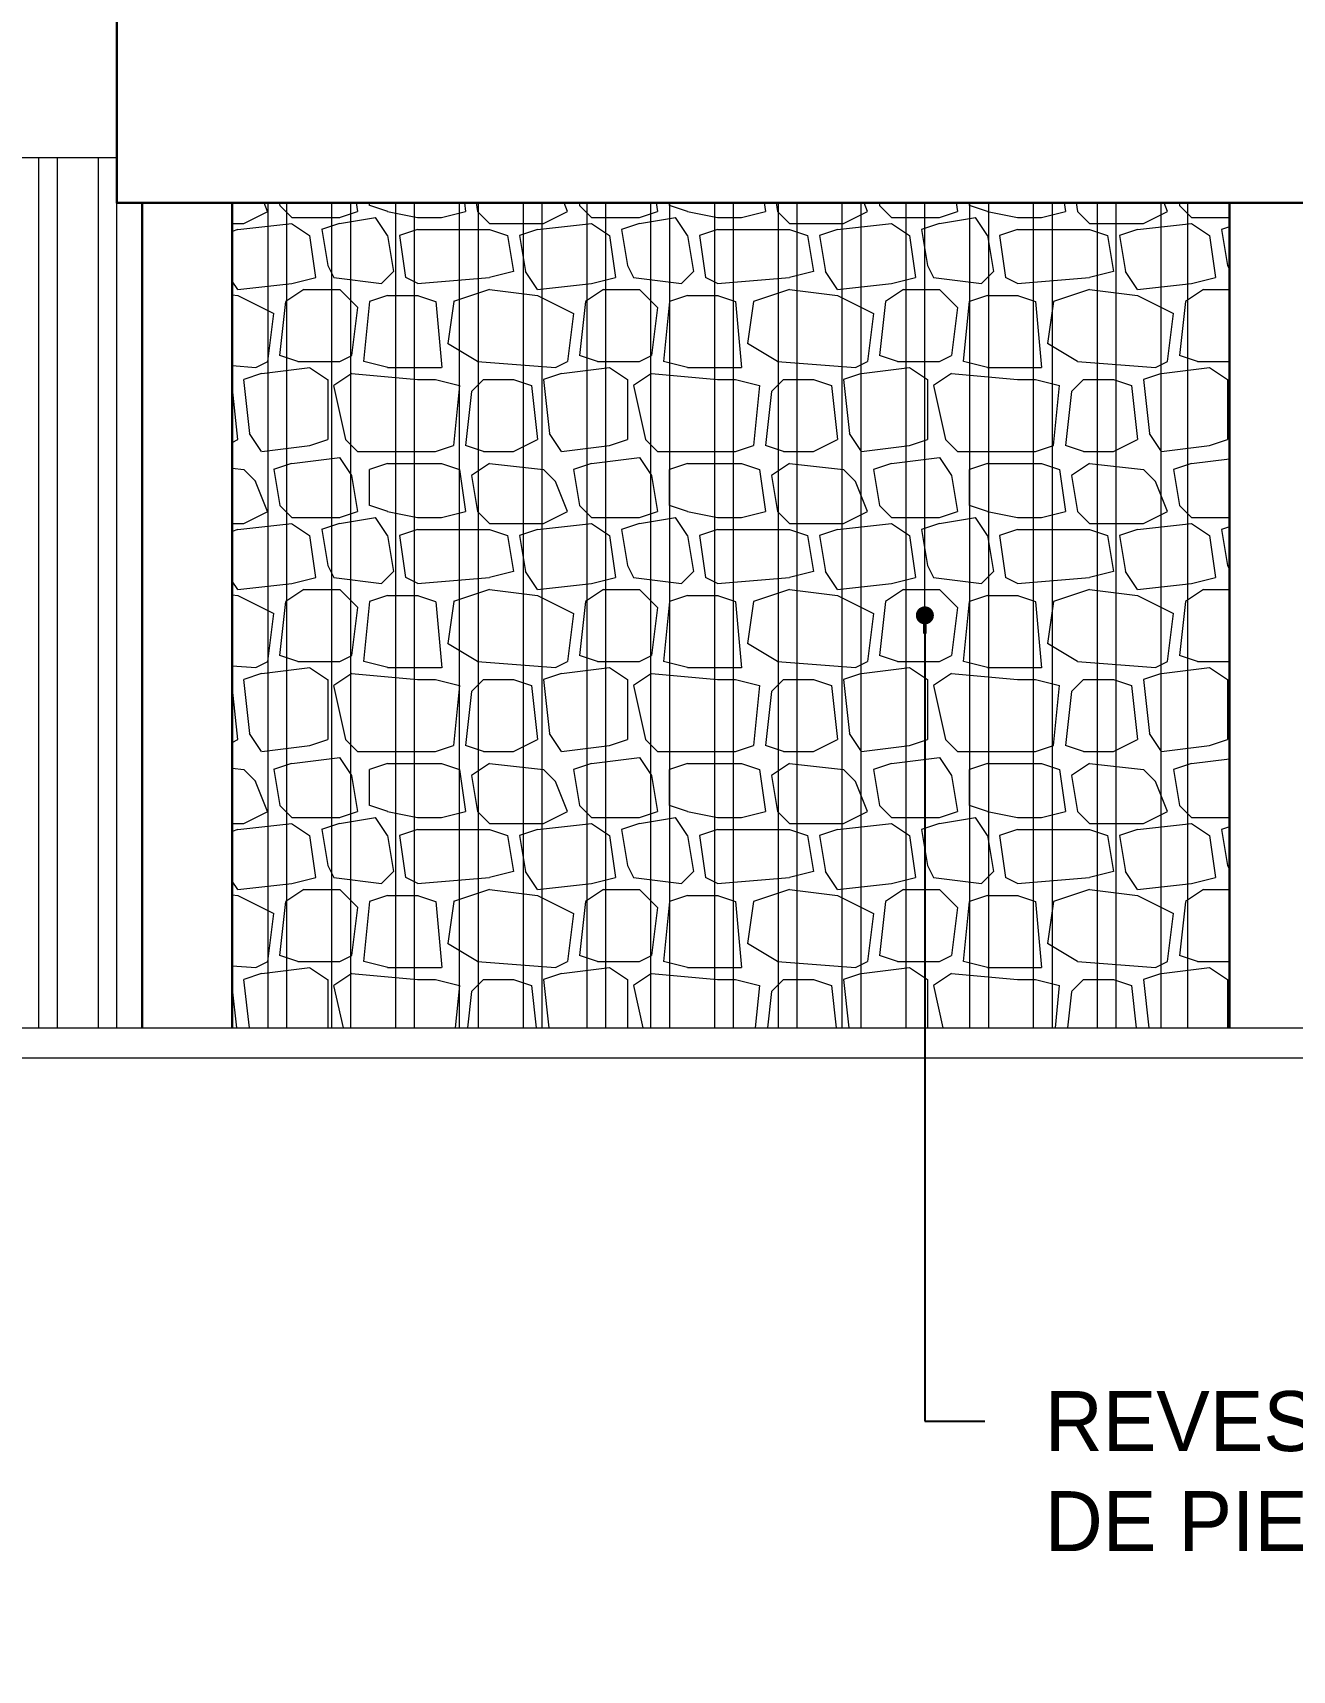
# Model space of a CAD drawing. Extents: x 233 to 569, y -241 to -74.
# Drawn here: x 371.23 to 375.43, y -146.55 to -141.09 of the extents above; entities that cross this region are included whole.
import ezdxf
from ezdxf import colors
from ezdxf.entities.mleader import LeaderData, LeaderLine
from ezdxf.math import Vec2, Vec3

# ---------------------------------------------------------------- set-up
doc = ezdxf.new("R2010")
doc.units = 0
doc.header["$MEASUREMENT"] = 0
doc.layers.get('0').update_dxf_attribs({"linetype": 'CONTINUOUS', "lineweight": 50})
doc.layers.add('GRAFISMOS', color=8, linetype='CONTINUOUS', lineweight=13)
doc.styles.add('DIN', font='bahnschrift.ttf')

# ---------------------------------------------------------------- blocks, each defined once
blk = doc.blocks.new('_DOT')
at = {"color": 0, "linetype": 'ByBlock'}
blk.add_line((-0.5, 0), (-1, 0), dxfattribs=at)
at = {"color": 0, "linetype": 'ByBlock', "const_width": 0.5}
blk.add_lwpolyline([(-0.25, 0, 1), (0.25, 0, 1)], format="xyb", close=True, dxfattribs=at)

msp = doc.modelspace()

# ---------------------------------------------------------------- hatches: boundary and pattern name
at = {"layer": 'GRAFISMOS', "linetype": 'Continuous', "lineweight": 15}
h = msp.add_hatch(dxfattribs=at)
h.set_pattern_fill('HATCH-STONE-03', color=256, scale=0.02, angle=-180, pattern_type=2)
h.set_pattern_definition([(0, (-0.4875, -827.4883), (0, 1), [0.06, -0.94]), (0, (-0.4875, -826.5283), (0, 1), [0.08, -0.92]), (0, (-0.4875, -826.7083), (0, 1), [0.08, -0.92]), (0, (-0.4875, -826.7483), (0, 1), [0.24, -0.76]), (4.76364, (-0.4875, -826.9283), (4e-09, 1), [0.240832, -11.800763]), (4.76364, (0.5125, -826.9283), (4e-09, 1), [0.240832, -11.800763]), (4.76364, (1.5125, -826.9283), (4e-09, 1), [0.240832, -11.800763]), (4.76364, (2.5125, -826.9283), (4e-09, 1), [0.240832, -11.800763]), (4.76364, (3.5125, -826.9283), (4e-09, 1), [0.240832, -11.800763]), (4.76364, (4.5125, -826.9283), (4e-09, 1), [0.240832, -11.800763]), (4.76364, (5.5125, -826.9283), (4e-09, 1), [0.240832, -11.800763]), (4.76364, (6.5125, -826.9283), (4e-09, 1), [0.240832, -11.800763]), (4.76364, (7.5125, -826.9283), (4e-09, 1), [0.240832, -11.800763]), (4.76364, (8.5125, -826.9283), (4e-09, 1), [0.240832, -11.800763]), (4.76364, (9.5125, -826.9283), (4e-09, 1), [0.240832, -11.800763]), (4.76364, (10.5125, -826.9283), (4e-09, 1), [0.240832, -11.800763]), (0, (-0.4875, -826.9683), (0, 1), [0, -1]), (0, (-0.4875, -827.2483), (0, 1), [0.06, -0.94]), (0, (-0.4875, -827.2083), (0, 1), [0, -1]), (279.462326, (-0.3075, -826.5683), (-5.4e-08, 0.999999968), [0.1216553, -5.9611072]), (279.462326, (-0.1475, -826.7683), (-5.4e-08, 0.999999968), [0.1216553, -5.9611072]), (279.462326, (0.4125, -826.7683), (-5.4e-08, 0.999999968), [0.1216553, -5.9611072]), (278.130104, (0.1525, -826.7683), (-5e-08, 0.999999998), [0.1414214, -6.9296466]), (111.801407, (0.0125, -826.6883), (-3e-08, 1), [0.1077033, -5.2774615]), (111.801407, (1.0125, -826.6883), (-3e-08, 1), [0.1077033, -5.2774615]), (90, (0.3525, -826.6683), (-1, 6e-17), [0.12, -0.88]), (262.875, (0.0325, -827.0283), (-1.14e-07, 1.00000001), [0.1612452, -7.9010126]), (261.869904, (-0.3675, -826.9883), (-2.36e-07, 1.00000002), [0.1414214, -6.9296466]), (264.289429, (0.3525, -826.98831), (-2.15e-07, 1.000000025), [0.2009975, -9.8488782]), (270, (0.2125, -827.2483), (1, 6e-17), [0.2, -0.8]), (263.65982, (-0.3075, -827.28831), (-1.98e-07, 1.000000007), [0.1811077, -8.8742773]), (276.340187, (-0.0675, -827.24831), (3.4e-08, 1.000000004), [0.1811077, -8.8742773]), (279.462326, (0.0325, -826.5483), (-5.4e-08, 0.999999968), [0.1216553, -5.9611072]), (279.462326, (0.2925, -826.5683), (-5.4e-08, 0.999999968), [0.1216553, -5.9611072]), (278.130104, (0.4525, -826.7683), (-5e-08, 0.999999998), [0.1414214, -6.9296466]), (279.462326, (0.1925, -826.7483), (-5.4e-08, 0.999999968), [0.1216553, -5.9611072]), (262.875, (0.3125, -827.0083), (-1.14e-07, 1.00000001), [0.1612452, -7.9010126]), (282.5288, (0.2325, -827.2683), (7e-08, 0.99999999), [0.184391, -9.0351538]), (282.5288, (1.2325, -827.2683), (7e-08, 0.99999999), [0.184391, -9.0351538]), (276.340187, (-0.1075, -827.26831), (3.4e-08, 1.000000004), [0.1811077, -8.8742773]), (264.289429, (-0.3475, -827.26831), (-2.15e-07, 1.000000025), [0.2009975, -9.8488782]), (279.462326, (-0.1875, -826.7683), (-5.4e-08, 0.999999968), [0.1216553, -5.9611072]), (263.65982, (0.0725, -826.98831), (-1.98e-07, 1.000000007), [0.1811077, -8.8742773]), (275.194435, (-0.4275, -826.98831), (-5.7e-08, 0.999999972), [0.2209072, -10.8244543]), (0, (0.0925, -826.7083), (0, 1), [0.16, -0.84]), (6.34019, (-0.0875, -826.7483), (-6e-11, 1), [0.181108, -8.874277]), (6.34019, (0.9125, -826.7483), (-6e-11, 1), [0.181108, -8.874277]), (6.34019, (1.9125, -826.7483), (-6e-11, 1), [0.181108, -8.874277]), (6.34019, (2.9125, -826.7483), (-6e-11, 1), [0.181108, -8.874277]), (6.34019, (3.9125, -826.7483), (-6e-11, 1), [0.181108, -8.874277]), (6.34019, (4.9125, -826.7483), (-6e-11, 1), [0.181108, -8.874277]), (6.34019, (5.9125, -826.7483), (-6e-11, 1), [0.181108, -8.874277]), (6.34019, (6.9125, -826.7483), (-6e-11, 1), [0.181108, -8.874277]), (6.34019, (7.9125, -826.7483), (-6e-11, 1), [0.181108, -8.874277]), (9.46232, (0.2525, -826.7283), (1e-08, 1), [0.121655, -5.961107]), (9.46232, (1.2525, -826.7283), (1e-08, 1), [0.121655, -5.961107]), (9.46232, (2.2525, -826.7283), (1e-08, 1), [0.121655, -5.961107]), (9.46232, (3.2525, -826.7283), (1e-08, 1), [0.121655, -5.961107]), (9.46232, (4.2525, -826.7283), (1e-08, 1), [0.121655, -5.961107]), (9.46232, (5.2525, -826.7283), (1e-08, 1), [0.121655, -5.961107]), (352.87498, (0.2325, -826.9083), (-2e-09, 1), [0.161245, -7.901013]), (352.87498, (1.2325, -826.9083), (-2e-09, 1), [0.161245, -7.901013]), (352.87498, (2.2325, -826.9083), (-2e-09, 1), [0.161245, -7.901013]), (352.87498, (3.2325, -826.9083), (-2e-09, 1), [0.161245, -7.901013]), (352.87498, (4.2325, -826.9083), (-2e-09, 1), [0.161245, -7.901013]), (352.87498, (5.2325, -826.9083), (-2e-09, 1), [0.161245, -7.901013]), (352.87498, (6.2325, -826.9083), (-2e-09, 1), [0.161245, -7.901013]), (352.87498, (7.2325, -826.9083), (-2e-09, 1), [0.161245, -7.901013]), (348.69007, (0.4125, -826.6883), (-3e-09, 1), [0.1019804, -4.997039]), (348.69007, (1.4125, -826.6883), (-3e-09, 1), [0.1019804, -4.997039]), (348.69007, (2.4125, -826.6883), (-3e-09, 1), [0.1019804, -4.997039]), (348.69007, (3.4125, -826.6883), (-3e-09, 1), [0.1019804, -4.997039]), (348.69007, (4.4125, -826.6883), (-3e-09, 1), [0.1019804, -4.997039]), (0, (0.4125, -826.9683), (0, 1), [0.1, -0.9]), (0, (0.1325, -826.9483), (0, 1), [0.12, -0.88]), (0, (0.1125, -827.1883), (0, 1), [0.14, -0.86]), (0, (0.4125, -827.2083), (0, 1), [0.1, -0.9]), (354.80557, (0.2925, -827.2283), (-3e-09, 1), [0.220907, -10.824454]), (354.80557, (1.2925, -827.2283), (-3e-09, 1), [0.220907, -10.824454]), (354.80557, (2.2925, -827.2283), (-3e-09, 1), [0.220907, -10.824454]), (354.80557, (3.2925, -827.2283), (-3e-09, 1), [0.220907, -10.824454]), (354.80557, (4.2925, -827.2283), (-3e-09, 1), [0.220907, -10.824454]), (354.80557, (5.2925, -827.2283), (-3e-09, 1), [0.220907, -10.824454]), (354.80557, (6.2925, -827.2283), (-3e-09, 1), [0.220907, -10.824454]), (354.80557, (7.2925, -827.2283), (-3e-09, 1), [0.220907, -10.824454]), (354.80557, (8.2925, -827.2283), (-3e-09, 1), [0.220907, -10.824454]), (354.80557, (9.2925, -827.2283), (-3e-09, 1), [0.220907, -10.824454]), (354.80557, (10.2925, -827.2283), (-3e-09, 1), [0.220907, -10.824454]), (0, (0.3125, -827.4883), (0, 1), [0.2, -0.8]), (7.12502, (-0.0075, -827.4883), (2e-09, 1), [0.161245, -7.901013]), (7.12502, (0.9925, -827.4883), (2e-09, 1), [0.161245, -7.901013]), (7.12502, (1.9925, -827.4883), (2e-09, 1), [0.161245, -7.901013]), (7.12502, (2.9925, -827.4883), (2e-09, 1), [0.161245, -7.901013]), (7.12502, (3.9925, -827.4883), (2e-09, 1), [0.161245, -7.901013]), (7.12502, (4.9925, -827.4883), (2e-09, 1), [0.161245, -7.901013]), (7.12502, (5.9925, -827.4883), (2e-09, 1), [0.161245, -7.901013]), (7.12502, (6.9925, -827.4883), (2e-09, 1), [0.161245, -7.901013]), (7.12502, (-0.0075, -827.2283), (2e-09, 1), [0.161245, -7.901013]), (7.12502, (0.9925, -827.2283), (2e-09, 1), [0.161245, -7.901013]), (7.12502, (1.9925, -827.2283), (2e-09, 1), [0.161245, -7.901013]), (7.12502, (2.9925, -827.2283), (2e-09, 1), [0.161245, -7.901013]), (7.12502, (3.9925, -827.2283), (2e-09, 1), [0.161245, -7.901013]), (7.12502, (4.9925, -827.2283), (2e-09, 1), [0.161245, -7.901013]), (7.12502, (5.9925, -827.2283), (2e-09, 1), [0.161245, -7.901013]), (7.12502, (6.9925, -827.2283), (2e-09, 1), [0.161245, -7.901013]), (0, (-0.2675, -827.4883), (0, 1), [0.1, -0.9]), (355.6013, (-0.2875, -827.1883), (4e-09, 1), [0.260768, -12.777637]), (355.6013, (0.7125, -827.1883), (4e-09, 1), [0.260768, -12.777637]), (355.6013, (1.7125, -827.1883), (4e-09, 1), [0.260768, -12.777637]), (355.6013, (2.7125, -827.1883), (4e-09, 1), [0.260768, -12.777637]), (355.6013, (3.7125, -827.1883), (4e-09, 1), [0.260768, -12.777637]), (355.6013, (4.7125, -827.1883), (4e-09, 1), [0.260768, -12.777637]), (355.6013, (5.7125, -827.1883), (4e-09, 1), [0.260768, -12.777637]), (355.6013, (6.7125, -827.1883), (4e-09, 1), [0.260768, -12.777637]), (355.6013, (7.7125, -827.1883), (4e-09, 1), [0.260768, -12.777637]), (355.6013, (8.7125, -827.1883), (4e-09, 1), [0.260768, -12.777637]), (355.6013, (9.7125, -827.1883), (4e-09, 1), [0.260768, -12.777637]), (355.6013, (10.7125, -827.1883), (4e-09, 1), [0.260768, -12.777637]), (355.6013, (11.7125, -827.1883), (4e-09, 1), [0.260768, -12.777637]), (352.87498, (-0.2475, -826.9483), (-2e-09, 1), [0.161245, -7.901013]), (352.87498, (0.7525, -826.9483), (-2e-09, 1), [0.161245, -7.901013]), (352.87498, (1.7525, -826.9483), (-2e-09, 1), [0.161245, -7.901013]), (352.87498, (2.7525, -826.9483), (-2e-09, 1), [0.161245, -7.901013]), (352.87498, (3.7525, -826.9483), (-2e-09, 1), [0.161245, -7.901013]), (352.87498, (4.7525, -826.9483), (-2e-09, 1), [0.161245, -7.901013]), (352.87498, (5.7525, -826.9483), (-2e-09, 1), [0.161245, -7.901013]), (352.87498, (6.7525, -826.9483), (-2e-09, 1), [0.161245, -7.901013]), (6.34019, (-0.0875, -826.9483), (-6e-11, 1), [0.181108, -8.874277]), (6.34019, (0.9125, -826.9483), (-6e-11, 1), [0.181108, -8.874277]), (6.34019, (1.9125, -826.9483), (-6e-11, 1), [0.181108, -8.874277]), (6.34019, (2.9125, -826.9483), (-6e-11, 1), [0.181108, -8.874277]), (6.34019, (3.9125, -826.9483), (-6e-11, 1), [0.181108, -8.874277]), (6.34019, (4.9125, -826.9483), (-6e-11, 1), [0.181108, -8.874277]), (6.34019, (5.9125, -826.9483), (-6e-11, 1), [0.181108, -8.874277]), (6.34019, (6.9125, -826.9483), (-6e-11, 1), [0.181108, -8.874277]), (6.34019, (7.9125, -826.9483), (-6e-11, 1), [0.181108, -8.874277]), (278.130104, (-0.3475, -826.5483), (-5e-08, 0.999999998), [0.1414214, -6.9296466]), (0, (-0.2475, -826.7283), (0, 1), [0.18, -0.82]), (353.65981, (-0.2475, -826.5283), (6e-11, 1), [0.181108, -8.874277]), (353.65981, (0.7525, -826.5283), (6e-11, 1), [0.181108, -8.874277]), (353.65981, (1.7525, -826.5283), (6e-11, 1), [0.181108, -8.874277]), (353.65981, (2.7525, -826.5283), (6e-11, 1), [0.181108, -8.874277]), (353.65981, (3.7525, -826.5283), (6e-11, 1), [0.181108, -8.874277]), (353.65981, (4.7525, -826.5283), (6e-11, 1), [0.181108, -8.874277]), (353.65981, (5.7525, -826.5283), (6e-11, 1), [0.181108, -8.874277]), (353.65981, (6.7525, -826.5283), (6e-11, 1), [0.181108, -8.874277]), (353.65981, (7.7525, -826.5283), (6e-11, 1), [0.181108, -8.874277]), (7.12502, (0.0925, -826.5283), (2e-09, 1), [0.161245, -7.901013]), (7.12502, (1.0925, -826.5283), (2e-09, 1), [0.161245, -7.901013]), (7.12502, (2.0925, -826.5283), (2e-09, 1), [0.161245, -7.901013]), (7.12502, (3.0925, -826.5283), (2e-09, 1), [0.161245, -7.901013]), (7.12502, (4.0925, -826.5283), (2e-09, 1), [0.161245, -7.901013]), (7.12502, (5.0925, -826.5283), (2e-09, 1), [0.161245, -7.901013]), (7.12502, (6.0925, -826.5283), (2e-09, 1), [0.161245, -7.901013]), (7.12502, (7.0925, -826.5283), (2e-09, 1), [0.161245, -7.901013]), (0, (0.4125, -826.5283), (0, 1), [0.1, -0.9]), (194.03625, (-0.1675, -826.8883), (-1e-07, 1), [0.082462, -4.0406436]), (194.03625, (0.8325, -826.8883), (-1e-07, 1), [0.082462, -4.0406436]), (194.03625, (1.8325, -826.8883), (-1e-07, 1), [0.082462, -4.0406436]), (194.03625, (2.8325, -826.8883), (-1e-07, 1), [0.082462, -4.0406436]), (296.56505, (0.2125, -826.8683), (2e-08, 0.99999998), [0.0447214, -2.1913466]), (225, (0.4325, -826.8883), (-1e-07, 1), [0.0565685, -1.357645]), (0, (-0.2675, -827.2483), (0, 1), [0.1, -0.9]), (153.43495, (0.5125, -826.9283), (5e-08, 1), [0.0447214, -2.1913466]), (153.43495, (1.5125, -826.9283), (5e-08, 1), [0.0447214, -2.1913466]), (198.43495, (0.5125, -826.7483), (-1e-07, 1), [0.0632456, -3.099032]), (198.43495, (1.5125, -826.7483), (-1e-07, 1), [0.0632456, -3.099032]), (198.43495, (2.5125, -826.7483), (-1e-07, 1), [0.0632456, -3.099032]), (341.56505, (-0.2475, -826.7483), (-2e-09, 1), [0.0632456, -3.099032]), (341.56505, (0.7525, -826.7483), (-2e-09, 1), [0.0632456, -3.099032]), (341.56505, (1.7525, -826.7483), (-2e-09, 1), [0.0632456, -3.099032]), (326.30993, (0.0925, -826.7283), (-3e-08, 1), [0.072111, -3.5334402]), (326.30993, (1.0925, -826.7283), (-3e-08, 1), [0.072111, -3.5334402]), (326.30993, (2.0925, -826.7283), (-3e-08, 1), [0.072111, -3.5334402]), (303.69007, (0.2525, -826.5083), (-4e-08, 1), [0.072111, -3.5334402]), (303.69007, (1.2525, -826.5083), (-4e-08, 1), [0.072111, -3.5334402]), (315, (-0.0675, -826.5483), (0, 1), [0.0565685, -1.357645]), (341.56505, (-0.4075, -826.5283), (-2e-09, 1), [0.0632456, -3.099032]), (341.56505, (0.5925, -826.5283), (-2e-09, 1), [0.0632456, -3.099032]), (341.56505, (1.5925, -826.5283), (-2e-09, 1), [0.0632456, -3.099032]), (326.30993, (0.1525, -827.2083), (-3e-08, 1), [0.072111, -3.5334402]), (326.30993, (1.1525, -827.2083), (-3e-08, 1), [0.072111, -3.5334402]), (326.30993, (2.1525, -827.2083), (-3e-08, 1), [0.072111, -3.5334402]), (341.56505, (-0.1675, -827.2483), (-2e-09, 1), [0.0632456, -3.099032]), (341.56505, (0.8325, -827.2483), (-2e-09, 1), [0.0632456, -3.099032]), (341.56505, (1.8325, -827.2483), (-2e-09, 1), [0.0632456, -3.099032]), (315, (0.2525, -826.9483), (0, 1), [0.0848528, -1.3293608]), (135, (0.0925, -826.7083), (7e-17, 1), [0.0565685, -1.357645]), (161.56505, (0.4125, -826.6883), (6e-08, 1), [0.0632456, -3.099032]), (161.56505, (1.4125, -826.6883), (6e-08, 1), [0.0632456, -3.099032]), (161.56505, (2.4125, -826.6883), (6e-08, 1), [0.0632456, -3.099032]), (135, (-0.2475, -826.7283), (7e-17, 1), [0.0565685, -1.357645]), (123.69007, (-0.0875, -826.9483), (-7e-08, 1.00000003), [0.072111, -3.5334402]), (123.69007, (0.9125, -826.9483), (-7e-08, 1.00000003), [0.072111, -3.5334402]), (149.03624, (-0.2875, -827.1883), (7e-08, 1), [0.116619, -5.714333]), (149.03624, (0.7125, -827.1883), (7e-08, 1), [0.116619, -5.714333]), (149.03624, (1.7125, -827.1883), (7e-08, 1), [0.116619, -5.714333]), (149.03624, (2.7125, -827.1883), (7e-08, 1), [0.116619, -5.714333]), (149.03624, (3.7125, -827.1883), (7e-08, 1), [0.116619, -5.714333]), (161.56505, (0.1125, -827.1883), (6e-08, 1), [0.0632456, -3.099032]), (161.56505, (1.1125, -827.1883), (6e-08, 1), [0.0632456, -3.099032]), (161.56505, (2.1125, -827.1883), (6e-08, 1), [0.0632456, -3.099032]), (165.96376, (0.4125, -827.2083), (3e-08, 1), [0.082462, -4.0406436]), (165.96376, (1.4125, -827.2083), (3e-08, 1), [0.082462, -4.0406436]), (165.96376, (2.4125, -827.2083), (3e-08, 1), [0.082462, -4.0406436]), (165.96376, (3.4125, -827.2083), (3e-08, 1), [0.082462, -4.0406436]), (135, (0.3125, -827.4883), (7e-17, 1), [0.0565685, -1.357645]), (123.69007, (-0.0075, -827.4883), (-7e-08, 1.00000003), [0.072111, -3.5334402]), (123.69007, (0.9925, -827.4883), (-7e-08, 1.00000003), [0.072111, -3.5334402]), (161.56505, (-0.2675, -827.4883), (6e-08, 1), [0.0632456, -3.099032]), (161.56505, (0.7325, -827.4883), (6e-08, 1), [0.0632456, -3.099032]), (161.56505, (1.7325, -827.4883), (6e-08, 1), [0.0632456, -3.099032]), (18.43495, (-0.4275, -827.4883), (2e-09, 1), [0.0632456, -3.099032]), (18.43495, (0.5725, -827.4883), (2e-09, 1), [0.0632456, -3.099032]), (18.43495, (1.5725, -827.4883), (2e-09, 1), [0.0632456, -3.099032]), (18.43495, (0.1525, -827.4683), (2e-09, 1), [0.0632456, -3.099032]), (18.43495, (1.1525, -827.4683), (2e-09, 1), [0.0632456, -3.099032]), (18.43495, (2.1525, -827.4683), (2e-09, 1), [0.0632456, -3.099032]), (26.56505, (0.2525, -827.1883), (2e-08, 1), [0.0447214, -2.1913466]), (26.56505, (1.2525, -827.1883), (2e-08, 1), [0.0447214, -2.1913466]), (26.56505, (-0.0275, -827.2083), (2e-08, 1), [0.0447214, -2.1913466]), (26.56505, (0.9725, -827.2083), (2e-08, 1), [0.0447214, -2.1913466]), (14.03624, (0.0925, -826.9283), (1e-09, 1), [0.082462, -4.0406436]), (14.03624, (1.0925, -826.9283), (1e-09, 1), [0.082462, -4.0406436]), (14.03624, (2.0925, -826.9283), (1e-09, 1), [0.082462, -4.0406436]), (14.03624, (3.0925, -826.9283), (1e-09, 1), [0.082462, -4.0406436]), (18.43495, (0.2525, -826.7083), (2e-09, 1), [0.0632456, -3.099032]), (18.43495, (1.2525, -826.7083), (2e-09, 1), [0.0632456, -3.099032]), (18.43495, (2.2525, -826.7083), (2e-09, 1), [0.0632456, -3.099032]), (14.03624, (-0.4075, -826.7083), (1e-09, 1), [0.082462, -4.0406436]), (14.03624, (0.5925, -826.7083), (1e-09, 1), [0.082462, -4.0406436]), (14.03624, (1.5925, -826.7083), (1e-09, 1), [0.082462, -4.0406436]), (14.03624, (2.5925, -826.7083), (1e-09, 1), [0.082462, -4.0406436]), (26.56505, (-0.0675, -826.7283), (2e-08, 1), [0.0894427, -2.1466252]), (26.56505, (0.9325, -826.7283), (2e-08, 1), [0.0894427, -2.1466252]), (0, (-0.4875, -827.2083), (0, 1), [0.08, -0.92]), (26.56505, (-0.1675, -827.4883), (2e-08, 1), [0.0894427, -2.1466252]), (26.56505, (0.8325, -827.4883), (2e-08, 1), [0.0894427, -2.1466252]), (213.69006, (0.2925, -827.2283), (-5e-09, 1), [0.072111, -3.5334402]), (213.69006, (1.2925, -827.2283), (-5e-09, 1), [0.072111, -3.5334402]), (213.69006, (2.2925, -827.2283), (-5e-09, 1), [0.072111, -3.5334402]), (345.96376, (-0.4275, -827.2483), (-1e-09, 1), [0.082462, -4.0406436]), (345.96376, (0.5725, -827.2483), (-1e-09, 1), [0.082462, -4.0406436]), (345.96376, (1.5725, -827.2483), (-1e-09, 1), [0.082462, -4.0406436]), (345.96376, (2.5725, -827.2483), (-1e-09, 1), [0.082462, -4.0406436]), (225, (-0.2675, -827.2483), (-1e-07, 1), [0.0565685, -1.357645]), (198.43495, (-0.2475, -826.9483), (-1e-07, 1), [0.126491, -3.0357864]), (198.43495, (0.7525, -826.9483), (-1e-07, 1), [0.126491, -3.0357864]), (198.43495, (1.7525, -826.9483), (-1e-07, 1), [0.126491, -3.0357864]), (341.56505, (-0.4875, -826.9683), (-2e-09, 1), [0.0632456, -3.099032]), (341.56505, (0.5125, -826.9683), (-2e-09, 1), [0.0632456, -3.099032]), (341.56505, (1.5125, -826.9683), (-2e-09, 1), [0.0632456, -3.099032]), (213.69006, (0.1325, -826.9483), (-5e-09, 1), [0.072111, -3.5334402]), (213.69006, (1.1325, -826.9483), (-5e-09, 1), [0.072111, -3.5334402]), (213.69006, (2.1325, -826.9483), (-5e-09, 1), [0.072111, -3.5334402]), (198.43495, (0.4125, -826.9683), (-1e-07, 1), [0.0632456, -3.099032]), (198.43495, (1.4125, -826.9683), (-1e-07, 1), [0.0632456, -3.099032]), (198.43495, (2.4125, -826.9683), (-1e-07, 1), [0.0632456, -3.099032]), (198.43495, (0.2525, -826.7283), (-1e-07, 1), [0.0632456, -3.099032]), (198.43495, (1.2525, -826.7283), (-1e-07, 1), [0.0632456, -3.099032]), (198.43495, (2.2525, -826.7283), (-1e-07, 1), [0.0632456, -3.099032]), (198.43495, (-0.0875, -826.7483), (-1e-07, 1), [0.0632456, -3.099032]), (198.43495, (0.9125, -826.7483), (-1e-07, 1), [0.0632456, -3.099032]), (198.43495, (1.9125, -826.7483), (-1e-07, 1), [0.0632456, -3.099032]), (213.69006, (-0.2475, -826.5283), (-5e-09, 1), [0.072111, -3.5334402]), (213.69006, (0.7525, -826.5283), (-5e-09, 1), [0.072111, -3.5334402]), (213.69006, (1.7525, -826.5283), (-5e-09, 1), [0.072111, -3.5334402]), (198.43495, (0.4125, -826.5283), (-1e-07, 1), [0.0632456, -3.099032]), (198.43495, (1.4125, -826.5283), (-1e-07, 1), [0.0632456, -3.099032]), (198.43495, (2.4125, -826.5283), (-1e-07, 1), [0.0632456, -3.099032]), (198.43495, (0.0925, -826.5283), (-1e-07, 1), [0.0632456, -3.099032]), (198.43495, (1.0925, -826.5283), (-1e-07, 1), [0.0632456, -3.099032]), (198.43495, (2.0925, -826.5283), (-1e-07, 1), [0.0632456, -3.099032]), (198.43495, (-0.0075, -827.2283), (-1e-07, 1), [0.0632456, -3.099032]), (198.43495, (0.9925, -827.2283), (-1e-07, 1), [0.0632456, -3.099032]), (198.43495, (1.9925, -827.2283), (-1e-07, 1), [0.0632456, -3.099032]), (123.69007, (0.4125, -826.7683), (-7e-08, 1.00000003), [0.072111, -3.5334402]), (123.69007, (1.4125, -826.7683), (-7e-08, 1.00000003), [0.072111, -3.5334402]), (333.43495, (-0.0875, -826.9683), (-2e-08, 1), [0.134164, -2.1019038]), (333.43495, (0.9125, -826.9683), (-2e-08, 1), [0.134164, -2.1019038])])
h.paths.add_polyline_path([(371.8943, -141.6588), (375.2198, -141.6588), (375.2198, -144.4088), (371.8943, -144.4088)])

# ---------------------------------------------------------------- linework, layer by layer
at = {"linetype": 'Continuous', "lineweight": 15}
for p, q in [((371.5098, -144.4088), (371.5098, -141.1888)), ((371.5098, -141.5088), (361.9353, -141.5088)), ((371.2499, -144.4088), (371.2499, -141.5088)), ((371.3125, -144.4088), (371.3125, -141.5088)), ((371.4489, -144.4088), (371.4489, -141.5088)), ((372.0149, -144.4088), (372.0149, -141.6588)), ((372.0775, -144.4088), (372.0775, -141.6588)), ((372.2275, -144.4088), (372.2275, -141.6588)), ((372.2902, -144.4088), (372.2902, -141.6588)), ((372.4402, -144.4088), (372.4402, -141.6588)), ((372.5029, -144.4088), (372.5029, -141.6588)), ((372.6529, -144.4088), (372.6529, -141.6588)), ((372.7156, -144.4088), (372.7156, -141.6588)), ((372.8656, -144.4088), (372.8656, -141.6588)), ((372.9282, -144.4088), (372.9282, -141.6588)), ((373.0782, -144.4088), (373.0782, -141.6588)), ((373.1409, -144.4088), (373.1409, -141.6588)), ((373.2909, -144.4088), (373.2909, -141.6588)), ((373.3536, -144.4088), (373.3536, -141.6588)), ((373.5036, -144.4088), (373.5036, -141.6588)), ((373.5662, -144.4088), (373.5662, -141.6588)), ((373.7162, -144.4088), (373.7162, -141.6588)), ((373.7789, -144.4088), (373.7789, -141.6588)), ((373.9289, -144.4088), (373.9289, -141.6588)), ((373.9916, -144.4088), (373.9916, -141.6588)), ((374.1416, -144.4088), (374.1416, -141.6588)), ((374.2042, -144.4088), (374.2042, -141.6588)), ((374.3542, -144.4088), (374.3542, -141.6588)), ((374.4169, -144.4088), (374.4169, -141.6588)), ((374.5669, -144.4088), (374.5669, -141.6588)), ((374.6296, -144.4088), (374.6296, -141.6588)), ((374.7796, -144.4088), (374.7796, -141.6588)), ((374.8422, -144.4088), (374.8422, -141.6588)), ((374.9922, -144.4088), (374.9922, -141.6588)), ((375.0805, -144.4088), (375.0805, -141.6588)), ((356.1381, -144.4088), (386.2717, -144.4088)), ((356.1381, -144.5088), (386.2717, -144.5088))]:
    msp.add_line(p, q, dxfattribs=at)
at = {"linetype": 'Continuous', "lineweight": 30}
for p, q in [((371.5943, -144.4088), (371.5943, -141.6588)), ((371.8943, -144.4088), (371.8943, -141.6588)), ((375.2198, -144.4088), (375.2198, -141.6588))]:
    msp.add_line(p, q, dxfattribs=at)
msp.add_lwpolyline([(371.5098, -140.2088), (379.2302, -140.2088), (379.2302, -141.6588), (371.5098, -141.6588)], close=True, dxfattribs=at)

# ---------------------------------------------------------------- leaders
ml = msp.add_multileader_mtext('Standard')
ml.set_content('REVESTIMIENTO\\PDE PIEDRA', color=3, style='DIN')
ml.set_leader_properties(color=1)
ml.set_arrow_properties(name='DOT')
ml.build(insert=Vec2(0, 0))
ml.multileader.update_dxf_attribs({"dogleg_length": 0.2, "arrow_head_size": 0.06})
ctx = ml.context
ctx.base_point, ctx.char_height, ctx.arrow_head_size, ctx.landing_gap_size, ctx.plane_origin = Vec3(374.4042, -145.7195), 0.2, 0.06, 0.2, Vec3(374.2042, -143.0338)
notes = []
notes.append((ctx, [(0, (1, 1, 0), (374.2042, -145.7195), (1, 0), 0.2, [(0, [(374.2042, -143.0338)], 0, [])])]))
ctx.mtext.insert, ctx.mtext.flow_direction = Vec3(374.6042, -145.6194), 5
for ctx, leaders in notes:
    for number, flags, end, landing, length, lines in leaders:
        leader = LeaderData()
        leader.index, (leader.has_last_leader_line, leader.has_dogleg_vector, leader.attachment_direction) = number, flags
        leader.last_leader_point, leader.dogleg_vector, leader.dogleg_length = Vec3(end), Vec3(landing), length
        for number, points, colour, breaks in lines:
            line = LeaderLine()
            line.index, line.vertices, line.color, line.breaks = number, Vec3.list(points), colors.encode_raw_color(colour), breaks
            leader.lines.append(line)
        ctx.leaders.append(leader)

doc.saveas('drawing.dxf')
